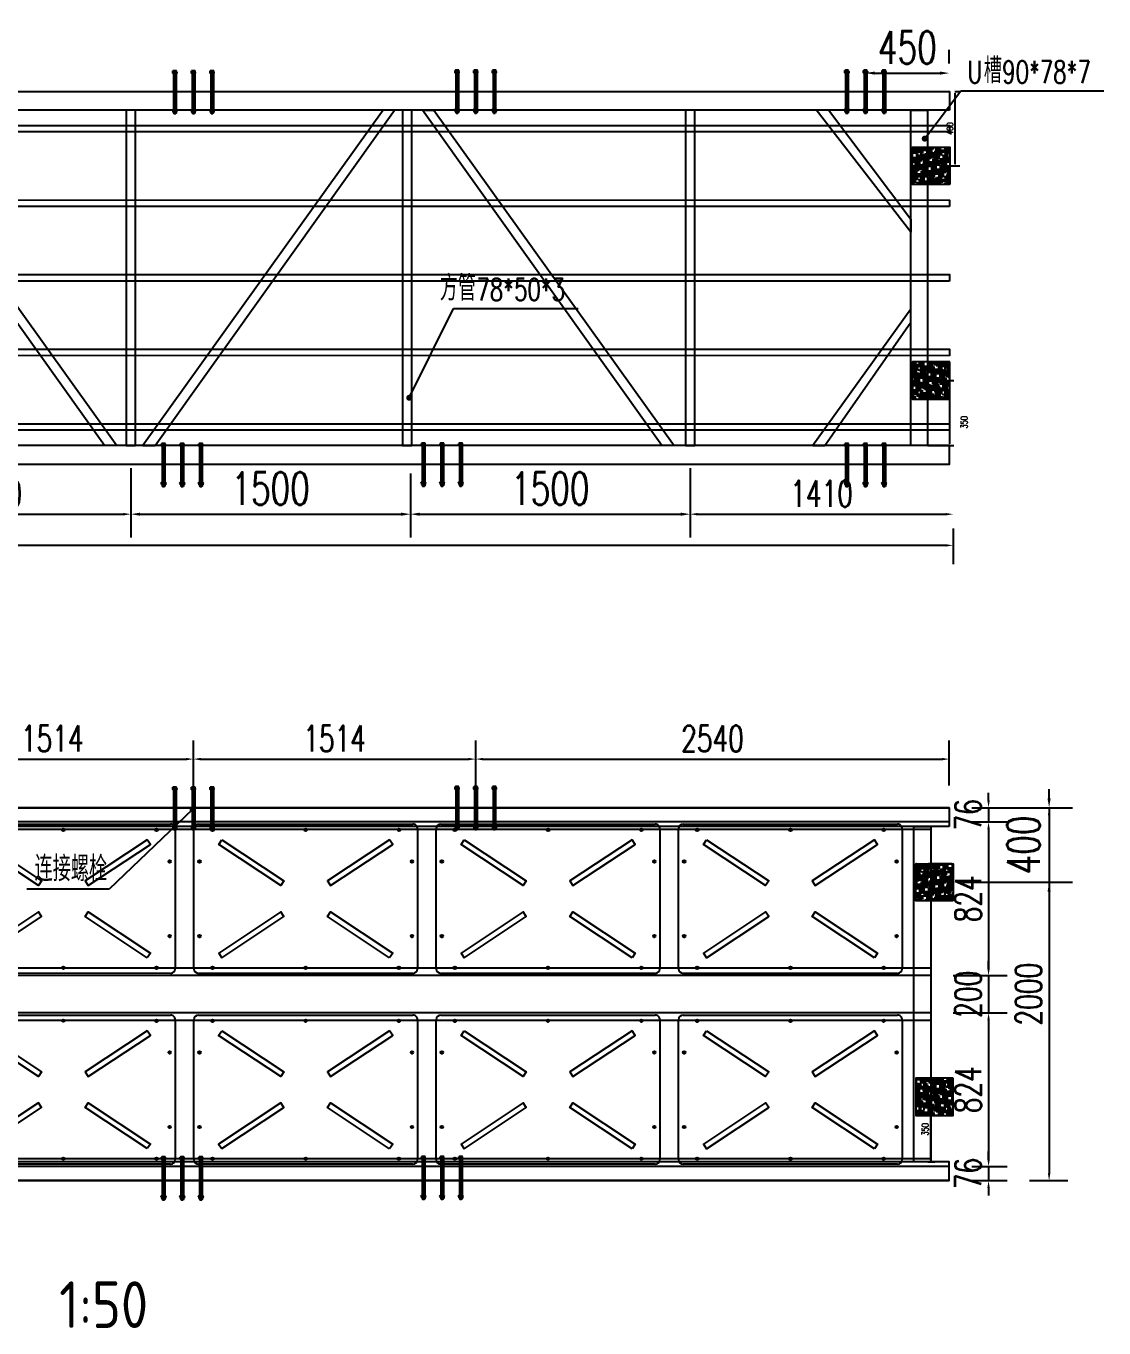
# Model space of a CAD drawing. Extents: x -89702 to 926017, y -610001 to -56924.
# Drawn here: x 42531 to 48313, y -566687 to -559705 of the extents above; entities that cross this region are included whole.
import ezdxf

# ---------------------------------------------------------------- set-up
doc = ezdxf.new("R2010")
doc.units = 0
doc.header["$LTSCALE"] = 10
doc.header["$MEASUREMENT"] = 0
for name, color, linetype in [('BJ02', 2, 'Continuous'), ('DIM_LEAD', 3, 'Continuous'), ('PUB_TEXT', 7, 'Continuous'), ('W-FLOAT_BOWL浮筒', 253, 'Continuous'), ('W-STEEL_FRAME钢架', 3, 'Continuous'), ('W-STEEL_KEEL钢龙骨', 5, 'Continuous'), ('浮箱U槽', 5, 'Continuous'), ('螺栓孔位', 2, 'Continuous')]:
    doc.layers.add(name, color=color, linetype=linetype)
doc.styles.add('_TCH_DIM', font='SIMPLEX', dxfattribs={"bigfont": 'GBCBIG'})
doc.styles.get("Standard").update_dxf_attribs({"font": 'gbenor.shx', "bigfont": 'gbcbig.shx'})
doc.styles.add('STANDARD_T3', font='simplex.shx', dxfattribs={"width": 0.7, "bigfont": 'gbcbig.shx'})
doc.dimstyles.new('W&&10', dxfattribs={"dimtxt": 35, "dimasz": 10, "dimexe": 25, "dimexo": 30, "dimgap": 10, "dimtad": 1, "dimdec": 0, "dimzin": 0, "dimdsep": 46, "dimtxsty": 'STANDARD_T3', "dimcen": 0.09, "dimclrd": 1, "dimclre": 1, "dimclrt": 7, "dimazin": 2, "dimtfac": 1, "dimtdec": 0, "dimtix": 1, "dimtmove": 2, "dimatfit": 3, "dimfxl": 0, "dimtolj": 1, "dimtzin": 0, "dimarcsym": 0})
doc.dimstyles.new('W&&40', dxfattribs={"dimtxt": 140, "dimasz": 40, "dimexe": 100, "dimexo": 120, "dimgap": 40, "dimtad": 1, "dimdec": 0, "dimzin": 0, "dimdsep": 46, "dimtxsty": 'STANDARD_T3', "dimcen": 0.09, "dimclrd": 1, "dimclre": 1, "dimclrt": 7, "dimazin": 2, "dimtfac": 1, "dimtdec": 0, "dimtix": 1, "dimtmove": 2, "dimatfit": 3, "dimfxl": 0, "dimtolj": 1, "dimtzin": 0, "dimarcsym": 0})
doc.dimstyles.new('W&&50', dxfattribs={"dimtxt": 175, "dimasz": 50, "dimexe": 125, "dimexo": 150, "dimgap": 50, "dimtad": 1, "dimdec": 0, "dimzin": 0, "dimdsep": 46, "dimtxsty": 'STANDARD_T3', "dimcen": 0.09, "dimclrd": 1, "dimclre": 1, "dimclrt": 7, "dimazin": 2, "dimtfac": 1, "dimtdec": 0, "dimtix": 1, "dimtmove": 2, "dimatfit": 3, "dimfxl": 0, "dimtolj": 1, "dimtzin": 0, "dimarcsym": 0})

# ---------------------------------------------------------------- blocks, each defined once
blk = doc.blocks.new('*U1952')
at = {"color": 4}
blk.add_lwpolyline([(17.7, 5990), (17.3, -5990), (-17.7, -5990), (-17.3, 5990)], close=True, dxfattribs=at)
blk = doc.blocks.new('*U1953')
at = {"layer": 'W-STEEL_KEEL钢龙骨', "color": 0, "linetype": 'ByBlock', "lineweight": -2, "transparency": 16777216}
for p in [(0, 0), (400, 0), (800, 0), (1200, 0), (1600, 0)]:
    blk.add_blockref('*U1952', p, dxfattribs=at)
blk = doc.blocks.new('01')
h = blk.add_hatch()
h.set_pattern_fill('HOUND', color=77, scale=5)
h.set_pattern_definition([(0, (0, 0), (31.75, 7.9375), [127, -63.5]), (90, (0, 0), (-7.9375, -31.75), [127, -63.5])])
h.paths.add_polyline_path([(50227.1, 12927.9), (50227.1, 12727.9), (50427.1, 12727.9), (50427.1, 12927.9)])
h.paths.add_polyline_path([(50382.1, 12892.9, -1), (50402.1, 12892.9, -1)], flags=16)
h.paths.add_polyline_path([(50252.1, 12892.9, -1), (50272.1, 12892.9, -1)], flags=16)
h.paths.add_polyline_path([(50402.1, 12762.9, -1), (50382.1, 12762.9, -1)], flags=16)
h.paths.add_polyline_path([(50272.1, 12762.9, -1), (50252.1, 12762.9, -1)], flags=16)
at = {"color": 251}
blk.add_lwpolyline([(50227.1, 12927.9), (50427.1, 12927.9), (50427.1, 12727.9), (50227.1, 12727.9)], close=True, dxfattribs=at)
at = {"color": 6}
for centre in [(50262.1, 12892.9), (50392.1, 12892.9), (50262.1, 12762.9), (50392.1, 12762.9)]:
    blk.add_circle(centre, 10, dxfattribs=at)
blk = doc.blocks.new('*D1954')
at = {"color": 1, "lineweight": -2, "transparency": 16777216}
for p, q in [((384745.6, -105126.2), (384771.6, -105126.2)), ((384746.6, -105516.2), (384746.6, -105136.2)), ((384665.6, -105526.2), (384771.6, -105526.2))]:
    blk.add_line(p, q, dxfattribs=at)
at = {"color": 1, "transparency": 16777216}
for points in [[(384744.9, -105136.2), (384748.2, -105136.2), (384746.6, -105126.2)], [(384744.9, -105516.2), (384748.2, -105516.2), (384746.6, -105526.2)]]:
    blk.add_solid(points, dxfattribs=at)
at = {"layer": 'Defpoints', "color": 0, "transparency": 16777216}
for p in [(384715.6, -105126.2), (384746.6, -105126.2), (384635.6, -105526.2)]:
    blk.add_point(p, dxfattribs=at)
at = {"color": 7, "transparency": 16777216, "insert": (384719.1, -105326.2), "char_height": 35, "attachment_point": 5, "rotation": 90, "style": 'STANDARD_T3'}
blk.add_mtext('\\A1;400', dxfattribs=at)
blk = doc.blocks.new('*D1955')
at = {"color": 1, "lineweight": -2, "transparency": 16777216}
for p, q in [((384665.6, -106676.2), (384740.6, -106676.2)), ((384715.6, -106686.2), (384715.6, -107016.2)), ((384600.6, -107026.2), (384740.6, -107026.2))]:
    blk.add_line(p, q, dxfattribs=at)
at = {"color": 1, "transparency": 16777216}
for points in [[(384713.9, -106686.2), (384717.2, -106686.2), (384715.6, -106676.2)], [(384713.9, -107016.2), (384717.2, -107016.2), (384715.6, -107026.2)]]:
    blk.add_solid(points, dxfattribs=at)
at = {"layer": 'Defpoints', "color": 0, "transparency": 16777216}
for p in [(384635.6, -106676.2), (384570.6, -107026.2), (384715.6, -107026.2)]:
    blk.add_point(p, dxfattribs=at)
at = {"color": 7, "transparency": 16777216, "insert": (384794.9, -106901.2), "char_height": 35, "attachment_point": 5, "rotation": 90, "style": 'STANDARD_T3'}
blk.add_mtext('\\A1;350', dxfattribs=at)
blk = doc.blocks.new('1')
at = {"lineweight": -3}
for p, q in [((-1521938.3, 1214338.4), (-1521935.3, 1214338.4)), ((-1521938.3, 1214336.4), (-1521931.3, 1214336.4)), ((-1521938.3, 1214336.4), (-1521914.3, 1214336.4)), ((-1521936.3, 1214341.4), (-1521936.3, 1214346.4)), ((-1521936.3, 1214346.4), (-1521916.3, 1214346.4)), ((-1521935.3, 1214341.4), (-1521936.3, 1214341.4)), ((-1521933.9, 1214347.4), (-1521931.6, 1214347.4)), ((-1521933.3, 1214351.8), (-1521931.3, 1214354.8)), ((-1521933.3, 1214136.4), (-1521933.3, 1214351.8)), ((-1521919.3, 1214351.8), (-1521933.3, 1214351.8)), ((-1521931.6, 1214347.4), (-1521918.6, 1214347.4)), ((-1521931.6, 1214346.4), (-1521931.6, 1214341.4)), ((-1521921.3, 1214354.8), (-1521931.3, 1214354.8)), ((-1521919.3, 1214351.8), (-1521921.3, 1214354.8)), ((-1521918.6, 1214347.4), (-1521920.9, 1214347.4)), ((-1521920.9, 1214346.4), (-1521920.9, 1214341.4)), ((-1521919.3, 1214136.4), (-1521919.3, 1214351.8)), ((-1521917.3, 1214341.4), (-1521916.3, 1214341.4)), ((-1521914.3, 1214338.4), (-1521917.3, 1214338.4)), ((-1521916.3, 1214341.4), (-1521916.3, 1214346.4)), ((-1521938.3, 1214136.4), (-1521931.3, 1214136.4)), ((-1521938.3, 1214136.4), (-1521914.3, 1214136.4)), ((-1521938.3, 1214134.4), (-1521935.3, 1214134.4)), ((-1521935.3, 1214131.4), (-1521936.3, 1214131.4)), ((-1521936.3, 1214131.4), (-1521936.3, 1214126.4)), ((-1521936.3, 1214126.4), (-1521916.3, 1214126.4)), ((-1521933.9, 1214125.4), (-1521931.6, 1214125.4)), ((-1521931.6, 1214126.4), (-1521931.6, 1214131.4)), ((-1521931.6, 1214125.4), (-1521918.6, 1214125.4)), ((-1521920.9, 1214126.4), (-1521920.9, 1214131.4)), ((-1521918.6, 1214125.4), (-1521920.9, 1214125.4)), ((-1521914.3, 1214134.4), (-1521917.3, 1214134.4)), ((-1521917.3, 1214131.4), (-1521916.3, 1214131.4)), ((-1521916.3, 1214131.4), (-1521916.3, 1214126.4))]:
    blk.add_line(p, q, dxfattribs=at)
at = {"color": 1}
for p, q in [((-1521936.3, 1214346.4), (-1521933.9, 1214347.4)), ((-1521918.6, 1214347.4), (-1521916.3, 1214346.4))]:
    blk.add_line(p, q, dxfattribs=at)
at = {"color": 6, "lineweight": -3}
for p, q in [((-1521931.3, 1214136.4), (-1521931.3, 1214354.8)), ((-1521921.3, 1214136.4), (-1521921.3, 1214354.8))]:
    blk.add_line(p, q, dxfattribs=at)
at = {"lineweight": -3}
for points in [[(-1521933.3, 1214336.4), (-1521938.3, 1214336.4), (-1521938.3, 1214338.4), (-1521914.3, 1214338.4), (-1521914.3, 1214336.4), (-1521919.3, 1214336.4)], [(-1521935.3, 1214338.4), (-1521935.3, 1214341.4), (-1521917.3, 1214341.4), (-1521917.3, 1214338.4)], [(-1521933.3, 1214136.4), (-1521938.3, 1214136.4), (-1521938.3, 1214134.4), (-1521914.3, 1214134.4), (-1521914.3, 1214136.4), (-1521919.3, 1214136.4)], [(-1521935.3, 1214134.4), (-1521935.3, 1214131.4), (-1521917.3, 1214131.4), (-1521917.3, 1214134.4)]]:
    blk.add_lwpolyline(points, dxfattribs=at)
for centre, radius, start, end in [((-1521933.9, 1214128.6), 3.22, 223.60282, 316.39718), ((-1521926.3, 1214140.1), 14.7, 248.76069, 291.23931), ((-1521918.6, 1214128.6), 3.22, 223.60282, 316.39718)]:
    blk.add_arc(centre, radius, start, end, dxfattribs=at)
blk = doc.blocks.new('螺栓孔位')
at = {"layer": '螺栓孔位', "color": 1, "rotation": 270}
for p in [(-1214244.1, -1521833.3), (-1214244.1, -1521933.3), (-1214244.1, -1522033.3)]:
    blk.add_blockref('1', p, dxfattribs=at)
blk = doc.blocks.new('$matou$00000145')
at = {"layer": 'W-FLOAT_BOWL浮筒'}
for p, q in [((-600, -375), (-600, 375)), ((-575, 400), (575, 400)), ((600, 375), (600, -375)), ((575, -400), (-575, -400))]:
    blk.add_line(p, q, dxfattribs=at)
at = {"layer": 'W-FLOAT_BOWL浮筒', "color": 3}
for p, q in [((-507, 370), (-493, 370)), ((-500, 377), (-500, 363)), ((-7, 370), (7, 370)), ((0, 377), (0, 363)), ((493, 370), (507, 370)), ((500, 377), (500, 363)), ((-577, 200), (-563, 200)), ((-570, 207), (-570, 193)), ((563, 200), (577, 200)), ((570, 207), (570, 193)), ((-577, -200), (-563, -200)), ((-570, -193), (-570, -207)), ((563, -200), (577, -200)), ((570, -193), (570, -207)), ((-507, -370), (-493, -370)), ((-500, -377), (-500, -363)), ((-7, -370), (7, -370)), ((0, -377), (0, -363)), ((493, -370), (507, -370)), ((500, -377), (500, -363))]:
    blk.add_line(p, q, dxfattribs=at)
at = {"layer": 'W-FLOAT_BOWL浮筒', "ltscale": 100}
for points in [[(-450.2, 316.3), (-116.8, 95.4), (-133.3, 70.3), (-466.8, 291.3)], [(450.2, 316.3), (116.8, 95.4), (133.3, 70.3), (466.8, 291.3)], [(-450.2, -316.3), (-116.8, -95.4), (-133.3, -70.3), (-466.8, -291.3)], [(450.2, -316.3), (116.8, -95.4), (133.3, -70.3), (466.8, -291.3)]]:
    blk.add_lwpolyline(points, close=True, dxfattribs=at)
at = {"layer": 'W-FLOAT_BOWL浮筒'}
for centre in [(-500, 370), (0, 370), (500, 370), (-570, 200), (570, 200), (-570, -200), (570, -200), (-500, -370), (0, -370), (500, -370)]:
    blk.add_circle(centre, 7, dxfattribs=at)
for centre, start, end in [((-575, 375), 90, 180), ((575, 375), 0, 90), ((-575, -375), 180, 270), ((575, -375), 270, 0)]:
    blk.add_arc(centre, 25, start, end, dxfattribs=at)
blk = doc.blocks.new('*U123')
at = {"layer": 'W-FLOAT_BOWL浮筒', "rotation": 270}
blk.add_blockref('$matou$00000145', (0, 0), dxfattribs=at)
blk = doc.blocks.new('*U124')
at = {"layer": 'W-FLOAT_BOWL浮筒', "color": 0, "linetype": 'ByBlock', "lineweight": -2, "transparency": 16777216}
for p in [(0, 10400), (1024, 10400), (0, 9100), (1024, 9100), (0, 7800), (1024, 7800), (0, 6500), (1024, 6500), (0, 5200), (1024, 5200), (0, 3900), (1024, 3900), (0, 2600), (1024, 2600), (0, 1300), (1024, 1300), (0, 0), (1024, 0)]:
    blk.add_blockref('*U123', p, dxfattribs=at)
blk = doc.blocks.new('*D427')
at = {"color": 1, "lineweight": -2, "transparency": 16777216}
for p, q in [((47373.2, -565447.1), (47356.4, -565447.1)), ((47381.4, -565457.1), (47381.4, -565787.1)), ((47368.2, -565797.1), (47406.4, -565797.1))]:
    blk.add_line(p, q, dxfattribs=at)
at = {"color": 1, "transparency": 16777216}
for points in [[(47379.7, -565457.1), (47383.1, -565457.1), (47381.4, -565447.1)], [(47379.7, -565787.1), (47383.1, -565787.1), (47381.4, -565797.1)]]:
    blk.add_solid(points, dxfattribs=at)
at = {"layer": 'Defpoints', "color": 0, "transparency": 16777216}
for p in [(47403.2, -565447.1), (47338.2, -565797.1), (47381.4, -565797.1)]:
    blk.add_point(p, dxfattribs=at)
at = {"color": 7, "transparency": 16777216, "insert": (47353.9, -565622.1), "char_height": 35, "attachment_point": 5, "rotation": 90, "style": 'STANDARD_T3'}
blk.add_mtext('\\A1;350', dxfattribs=at)
blk = doc.blocks.new('*D439')
at = {"layer": 'Defpoints', "color": 0, "transparency": 16777216}
for p in [(41593.1, -561955.3), (43093.1, -561955.3), (43093.1, -562322.9)]:
    blk.add_point(p, dxfattribs=at)
at = {"layer": '浮箱U槽', "color": 1, "lineweight": -2, "transparency": 16777216}
for p, q in [((41593.1, -562075.3), (41593.1, -562422.9)), ((43093.1, -562075.3), (43093.1, -562422.9)), ((41633.1, -562322.9), (43053.1, -562322.9))]:
    blk.add_line(p, q, dxfattribs=at)
at = {"layer": '浮箱U槽', "color": 1, "transparency": 16777216}
for points in [[(41633.1, -562316.3), (41633.1, -562329.6), (41593.1, -562322.9)], [(43053.1, -562316.3), (43053.1, -562329.6), (43093.1, -562322.9)]]:
    blk.add_solid(points, dxfattribs=at)
at = {"layer": '浮箱U槽', "color": 7, "transparency": 16777216, "insert": (42343.1, -562212.9), "char_height": 140, "attachment_point": 5, "style": 'STANDARD_T3'}
blk.add_mtext('\\A1;1500', dxfattribs=at)
blk = doc.blocks.new('*D440')
at = {"layer": 'Defpoints', "color": 0, "transparency": 16777216}
for p in [(43093.1, -561955.3), (44593.1, -561955.3), (44593.1, -562322.9)]:
    blk.add_point(p, dxfattribs=at)
at = {"layer": '浮箱U槽', "color": 1, "lineweight": -2, "transparency": 16777216}
for p, q in [((43093.1, -562105.3), (43093.1, -562447.9)), ((44593.1, -562105.3), (44593.1, -562447.9)), ((43143.1, -562322.9), (44543.1, -562322.9))]:
    blk.add_line(p, q, dxfattribs=at)
at = {"layer": '浮箱U槽', "color": 1, "transparency": 16777216}
for points in [[(43143.1, -562314.6), (43143.1, -562331.3), (43093.1, -562322.9)], [(44543.1, -562314.6), (44543.1, -562331.3), (44593.1, -562322.9)]]:
    blk.add_solid(points, dxfattribs=at)
at = {"layer": '浮箱U槽', "color": 7, "transparency": 16777216, "insert": (43843.1, -562185.4), "char_height": 175, "attachment_point": 5, "style": 'STANDARD_T3'}
blk.add_mtext('\\A1;1500', dxfattribs=at)
blk = doc.blocks.new('*D441')
at = {"layer": 'Defpoints', "color": 0, "transparency": 16777216}
for p in [(44593.1, -561955.3), (46093.1, -561955.3), (46093.1, -562322.9)]:
    blk.add_point(p, dxfattribs=at)
at = {"layer": '浮箱U槽', "color": 1, "lineweight": -2, "transparency": 16777216}
for p, q in [((44593.1, -562105.3), (44593.1, -562447.9)), ((46093.1, -562105.3), (46093.1, -562447.9)), ((44643.1, -562322.9), (46043.1, -562322.9))]:
    blk.add_line(p, q, dxfattribs=at)
at = {"layer": '浮箱U槽', "color": 1, "transparency": 16777216}
for points in [[(44643.1, -562314.6), (44643.1, -562331.3), (44593.1, -562322.9)], [(46043.1, -562314.6), (46043.1, -562331.3), (46093.1, -562322.9)]]:
    blk.add_solid(points, dxfattribs=at)
at = {"layer": '浮箱U槽', "color": 7, "transparency": 16777216, "insert": (45343.1, -562185.4), "char_height": 175, "attachment_point": 5, "style": 'STANDARD_T3'}
blk.add_mtext('\\A1;1500', dxfattribs=at)
blk = doc.blocks.new('*D442')
at = {"layer": 'Defpoints', "color": 0, "transparency": 16777216}
for p in [(46093.1, -561955.3), (47503.2, -562278.9), (47503.2, -562322.9)]:
    blk.add_point(p, dxfattribs=at)
at = {"layer": '浮箱U槽', "color": 1, "lineweight": -2, "transparency": 16777216}
for p, q in [((46093.1, -562075.3), (46093.1, -562422.9)), ((46133.1, -562322.9), (47463.2, -562322.9)), ((47503.2, -562398.9), (47503.2, -562422.9))]:
    blk.add_line(p, q, dxfattribs=at)
at = {"layer": '浮箱U槽', "color": 1, "transparency": 16777216}
for points in [[(46133.1, -562316.3), (46133.1, -562329.6), (46093.1, -562322.9)], [(47463.2, -562316.3), (47463.2, -562329.6), (47503.2, -562322.9)]]:
    blk.add_solid(points, dxfattribs=at)
at = {"layer": '浮箱U槽', "color": 7, "transparency": 16777216, "insert": (46798.2, -562212.9), "char_height": 140, "attachment_point": 5, "style": 'STANDARD_T3'}
blk.add_mtext('\\A1;1410', dxfattribs=at)
blk = doc.blocks.new('*D443')
at = {"layer": 'Defpoints', "color": 0, "transparency": 16777216}
for p in [(35503.2, -562278.9), (47503.2, -562278.9), (47503.2, -562490.1)]:
    blk.add_point(p, dxfattribs=at)
at = {"layer": '浮箱U槽', "color": 1, "lineweight": -2, "transparency": 16777216}
for p, q in [((35503.2, -562398.9), (35503.2, -562590.1)), ((47503.2, -562398.9), (47503.2, -562590.1)), ((35543.2, -562490.1), (41253.2, -562490.1)), ((47463.2, -562490.1), (41753.2, -562490.1))]:
    blk.add_line(p, q, dxfattribs=at)
at = {"layer": '浮箱U槽', "color": 1, "transparency": 16777216}
for points in [[(35543.2, -562483.5), (35543.2, -562496.8), (35503.2, -562490.1)], [(47463.2, -562483.5), (47463.2, -562496.8), (47503.2, -562490.1)]]:
    blk.add_solid(points, dxfattribs=at)
at = {"layer": '浮箱U槽', "color": 7, "transparency": 16777216, "insert": (41503.2, -562546.7), "char_height": 140, "attachment_point": 5, "style": 'STANDARD_T3'}
blk.add_mtext('\\A1;12000', dxfattribs=at)
blk = doc.blocks.new('*D447')
at = {"layer": 'Defpoints', "color": 0, "transparency": 16777216}
for p in [(47483.2, -563897.1), (47483.2, -563973.4), (47693.7, -563973.4)]:
    blk.add_point(p, dxfattribs=at)
at = {"layer": '浮箱U槽', "color": 1, "lineweight": -2, "transparency": 16777216}
for p, q in [((47693.7, -563857.1), (47693.7, -563817.1)), ((47603.2, -563897.1), (47793.7, -563897.1)), ((47693.7, -563897.1), (47693.7, -563973.4)), ((47603.2, -563973.4), (47793.7, -563973.4)), ((47693.7, -564013.4), (47693.7, -564053.4))]:
    blk.add_line(p, q, dxfattribs=at)
at = {"layer": '浮箱U槽', "color": 1, "transparency": 16777216}
for points in [[(47687, -563857.1), (47700.4, -563857.1), (47693.7, -563897.1)], [(47687, -564013.4), (47700.4, -564013.4), (47693.7, -563973.4)]]:
    blk.add_solid(points, dxfattribs=at)
at = {"layer": '浮箱U槽', "color": 7, "transparency": 16777216, "insert": (47583.7, -563935.3), "char_height": 140, "attachment_point": 5, "rotation": 90, "style": 'STANDARD_T3'}
blk.add_mtext('\\A1;76', dxfattribs=at)
blk = doc.blocks.new('*D448')
at = {"layer": 'Defpoints', "color": 0, "transparency": 16777216}
for p in [(47483.2, -563973.4), (47383.2, -564797.5), (47693.7, -564797.5)]:
    blk.add_point(p, dxfattribs=at)
at = {"layer": '浮箱U槽', "color": 1, "lineweight": -2, "transparency": 16777216}
for p, q in [((47603.2, -563973.4), (47793.7, -563973.4)), ((47693.7, -564013.4), (47693.7, -564757.5)), ((47503.2, -564797.5), (47793.7, -564797.5))]:
    blk.add_line(p, q, dxfattribs=at)
at = {"layer": '浮箱U槽', "color": 1, "transparency": 16777216}
for points in [[(47687, -564013.4), (47700.4, -564013.4), (47693.7, -563973.4)], [(47687, -564757.5), (47700.4, -564757.5), (47693.7, -564797.5)]]:
    blk.add_solid(points, dxfattribs=at)
at = {"layer": '浮箱U槽', "color": 7, "transparency": 16777216, "insert": (47583.7, -564385.5), "char_height": 140, "attachment_point": 5, "rotation": 90, "style": 'STANDARD_T3'}
blk.add_mtext('\\A1;824', dxfattribs=at)
blk = doc.blocks.new('*D449')
at = {"layer": 'Defpoints', "color": 0, "transparency": 16777216}
for p in [(47383.2, -564797.5), (47383.2, -564997.4), (47693.7, -564997.4)]:
    blk.add_point(p, dxfattribs=at)
at = {"layer": '浮箱U槽', "color": 1, "lineweight": -2, "transparency": 16777216}
for p, q in [((47693.7, -564757.5), (47693.7, -564717.5)), ((47503.2, -564797.5), (47793.7, -564797.5)), ((47693.7, -564797.5), (47693.7, -564997.4)), ((47503.2, -564997.4), (47793.7, -564997.4)), ((47693.7, -565037.4), (47693.7, -565077.4))]:
    blk.add_line(p, q, dxfattribs=at)
at = {"layer": '浮箱U槽', "color": 1, "transparency": 16777216}
for points in [[(47687, -564757.5), (47700.4, -564757.5), (47693.7, -564797.5)], [(47687, -565037.4), (47700.4, -565037.4), (47693.7, -564997.4)]]:
    blk.add_solid(points, dxfattribs=at)
at = {"layer": '浮箱U槽', "color": 7, "transparency": 16777216, "insert": (47583.7, -564897.4), "char_height": 140, "attachment_point": 5, "rotation": 90, "style": 'STANDARD_T3'}
blk.add_mtext('\\A1;200', dxfattribs=at)
blk = doc.blocks.new('*D450')
at = {"layer": 'Defpoints', "color": 0, "transparency": 16777216}
for p in [(47383.2, -564997.4), (47483.2, -565821), (47693.7, -565821)]:
    blk.add_point(p, dxfattribs=at)
at = {"layer": '浮箱U槽', "color": 1, "lineweight": -2, "transparency": 16777216}
for p, q in [((47503.2, -564997.4), (47793.7, -564997.4)), ((47693.7, -565037.4), (47693.7, -565781)), ((47603.2, -565821), (47793.7, -565821))]:
    blk.add_line(p, q, dxfattribs=at)
at = {"layer": '浮箱U槽', "color": 1, "transparency": 16777216}
for points in [[(47687, -565037.4), (47700.4, -565037.4), (47693.7, -564997.4)], [(47687, -565781), (47700.4, -565781), (47693.7, -565821)]]:
    blk.add_solid(points, dxfattribs=at)
at = {"layer": '浮箱U槽', "color": 7, "transparency": 16777216, "insert": (47583.7, -565409.2), "char_height": 140, "attachment_point": 5, "rotation": 90, "style": 'STANDARD_T3'}
blk.add_mtext('\\A1;824', dxfattribs=at)
blk = doc.blocks.new('*D451')
at = {"layer": 'Defpoints', "color": 0, "transparency": 16777216}
for p in [(47483.2, -565821), (47483.2, -565897.1), (47693.7, -565897.1)]:
    blk.add_point(p, dxfattribs=at)
at = {"layer": '浮箱U槽', "color": 1, "lineweight": -2, "transparency": 16777216}
for p, q in [((47693.7, -565781), (47693.7, -565741)), ((47603.2, -565821), (47793.7, -565821)), ((47693.7, -565821), (47693.7, -565897.1)), ((47603.2, -565897.1), (47793.7, -565897.1)), ((47693.7, -565937.1), (47693.7, -565977.1))]:
    blk.add_line(p, q, dxfattribs=at)
at = {"layer": '浮箱U槽', "color": 1, "transparency": 16777216}
for points in [[(47687, -565781), (47700.4, -565781), (47693.7, -565821)], [(47687, -565937.1), (47700.4, -565937.1), (47693.7, -565897.1)]]:
    blk.add_solid(points, dxfattribs=at)
at = {"layer": '浮箱U槽', "color": 7, "transparency": 16777216, "insert": (47583.7, -565859), "char_height": 140, "attachment_point": 5, "rotation": 90, "style": 'STANDARD_T3'}
blk.add_mtext('\\A1;76', dxfattribs=at)
blk = doc.blocks.new('*D452')
at = {"layer": 'Defpoints', "color": 0, "transparency": 16777216}
for p in [(47793.7, -563897.1), (47793.7, -565897.1), (48018.4, -565897.1)]:
    blk.add_point(p, dxfattribs=at)
at = {"layer": '浮箱U槽', "color": 1, "lineweight": -2, "transparency": 16777216}
for p, q in [((47913.7, -563897.1), (48118.4, -563897.1)), ((48018.4, -563937.1), (48018.4, -565857.1)), ((47913.7, -565897.1), (48118.4, -565897.1))]:
    blk.add_line(p, q, dxfattribs=at)
at = {"layer": '浮箱U槽', "color": 1, "transparency": 16777216}
for points in [[(48011.7, -563937.1), (48025, -563937.1), (48018.4, -563897.1)], [(48011.7, -565857.1), (48025, -565857.1), (48018.4, -565897.1)]]:
    blk.add_solid(points, dxfattribs=at)
at = {"layer": '浮箱U槽', "color": 7, "transparency": 16777216, "insert": (47908.4, -564897.1), "char_height": 140, "attachment_point": 5, "rotation": 90, "style": 'STANDARD_T3'}
blk.add_mtext('\\A1;2000', dxfattribs=at)
blk = doc.blocks.new('*D1553')
at = {"color": 1, "lineweight": -2, "transparency": 16777216}
for p, q in [((47483.2, -559905.3), (47483.2, -559832.2)), ((47083.2, -559957.2), (47433.2, -559957.2)), ((47033.2, -560092.2), (47033.2, -560082.2))]:
    blk.add_line(p, q, dxfattribs=at)
at = {"color": 1, "transparency": 16777216}
for points in [[(47083.2, -559948.9), (47083.2, -559965.6), (47033.2, -559957.2)], [(47433.2, -559948.9), (47433.2, -559965.6), (47483.2, -559957.2)]]:
    blk.add_solid(points, dxfattribs=at)
at = {"layer": 'Defpoints', "color": 0, "transparency": 16777216}
for p in [(47033.2, -559942.2), (47483.2, -559957.2), (47483.2, -560055.3)]:
    blk.add_point(p, dxfattribs=at)
at = {"color": 7, "transparency": 16777216, "insert": (47258.2, -559819.7), "char_height": 175, "attachment_point": 5, "style": 'STANDARD_T3'}
blk.add_mtext('\\A1;450', dxfattribs=at)
blk = doc.blocks.new('*D1610')
at = {"color": 1, "lineweight": -2, "transparency": 16777216}
for p, q in [((48018.4, -563847.1), (48018.4, -563797.1)), ((47633.2, -563897.1), (48143.4, -563897.1)), ((48018.4, -563897.1), (48018.4, -564297.1)), ((47553.2, -564297.1), (48143.4, -564297.1)), ((48018.4, -564347.1), (48018.4, -564397.1))]:
    blk.add_line(p, q, dxfattribs=at)
at = {"color": 1, "transparency": 16777216}
for points in [[(48010, -563847.1), (48026.7, -563847.1), (48018.4, -563897.1)], [(48010, -564347.1), (48026.7, -564347.1), (48018.4, -564297.1)]]:
    blk.add_solid(points, dxfattribs=at)
at = {"layer": 'Defpoints', "color": 0, "transparency": 16777216}
for p in [(47483.2, -563897.1), (47403.2, -564297.1), (48018.4, -564297.1)]:
    blk.add_point(p, dxfattribs=at)
at = {"color": 7, "transparency": 16777216, "insert": (47880.9, -564097.1), "char_height": 175, "attachment_point": 5, "rotation": 90, "style": 'STANDARD_T3'}
blk.add_mtext('\\A1;400', dxfattribs=at)
blk = doc.blocks.new('*D2413')
at = {"layer": 'Defpoints', "color": 0, "transparency": 16777216}
for p in [(43428.9, -563636.4), (41914.9, -564003.8), (43428.9, -563997.2)]:
    blk.add_point(p, dxfattribs=at)
at = {"layer": '浮箱U槽', "color": 1, "lineweight": -2, "transparency": 16777216}
for p, q in [((41914.9, -563883.8), (41914.9, -563536.4)), ((43428.9, -563877.2), (43428.9, -563536.4)), ((41954.9, -563636.4), (43388.9, -563636.4))]:
    blk.add_line(p, q, dxfattribs=at)
at = {"layer": '浮箱U槽', "color": 1, "transparency": 16777216}
for points in [[(41954.9, -563629.8), (41954.9, -563643.1), (41914.9, -563636.4)], [(43388.9, -563629.8), (43388.9, -563643.1), (43428.9, -563636.4)]]:
    blk.add_solid(points, dxfattribs=at)
at = {"layer": '浮箱U槽', "color": 7, "transparency": 16777216, "insert": (42671.9, -563526.4), "char_height": 140, "attachment_point": 5, "style": 'STANDARD_T3'}
blk.add_mtext('\\A1;1514', dxfattribs=at)
blk = doc.blocks.new('*D2414')
at = {"layer": 'Defpoints', "color": 0, "transparency": 16777216}
for p in [(44942.9, -563636.4), (43428.9, -563997.2), (44942.9, -563995.1)]:
    blk.add_point(p, dxfattribs=at)
at = {"layer": '浮箱U槽', "color": 1, "lineweight": -2, "transparency": 16777216}
for p, q in [((43428.9, -563877.2), (43428.9, -563536.4)), ((44942.9, -563875.1), (44942.9, -563536.4)), ((43468.9, -563636.4), (44902.9, -563636.4))]:
    blk.add_line(p, q, dxfattribs=at)
at = {"layer": '浮箱U槽', "color": 1, "transparency": 16777216}
for points in [[(43468.9, -563629.8), (43468.9, -563643.1), (43428.9, -563636.4)], [(44902.9, -563629.8), (44902.9, -563643.1), (44942.9, -563636.4)]]:
    blk.add_solid(points, dxfattribs=at)
at = {"layer": '浮箱U槽', "color": 7, "transparency": 16777216, "insert": (44185.9, -563526.4), "char_height": 140, "attachment_point": 5, "style": 'STANDARD_T3'}
blk.add_mtext('\\A1;1514', dxfattribs=at)
blk = doc.blocks.new('*D2415')
at = {"layer": 'Defpoints', "color": 0, "transparency": 16777216}
for p in [(47483.2, -563636.4), (47483.2, -563897.5), (44942.9, -563995.1)]:
    blk.add_point(p, dxfattribs=at)
at = {"layer": '浮箱U槽', "color": 1, "lineweight": -2, "transparency": 16777216}
for p, q in [((44942.9, -563875.1), (44942.9, -563536.4)), ((47483.2, -563777.5), (47483.2, -563536.4)), ((44982.9, -563636.4), (47443.2, -563636.4))]:
    blk.add_line(p, q, dxfattribs=at)
at = {"layer": '浮箱U槽', "color": 1, "transparency": 16777216}
for points in [[(44982.9, -563629.8), (44982.9, -563643.1), (44942.9, -563636.4)], [(47443.2, -563629.8), (47443.2, -563643.1), (47483.2, -563636.4)]]:
    blk.add_solid(points, dxfattribs=at)
at = {"layer": '浮箱U槽', "color": 7, "transparency": 16777216, "insert": (46213.1, -563526.4), "char_height": 140, "attachment_point": 5, "style": 'STANDARD_T3'}
blk.add_mtext('\\A1;2540', dxfattribs=at)
blk = doc.blocks.new('C-10')
at = {"color": 2}
for points in [[(384715.6, -105226.2), (372735.6, -105226.2), (372735.6, -105126.2), (384715.6, -105126.2)], [(372735.6, -107026.2), (372825.6, -107026.2), (372825.6, -105226.2), (372735.6, -105226.2)]]:
    blk.add_lwpolyline(points, close=True, dxfattribs=at)
at = {"color": 6}
blk.add_lwpolyline([(384598.6, -107026.2), (384508.6, -107026.2), (384508.6, -105226.2), (384598.6, -105226.2)], close=True, dxfattribs=at)
at = {"color": 2}
blk.add_lwpolyline([(372735.6, -107026.2), (372735.6, -107126.2), (384715.6, -107126.2), (384715.6, -107026.2), (372759.6, -107026.2)], dxfattribs=at)
at = {"layer": 'W-STEEL_FRAME钢架', "color": 1}
for points in [[(374250.7, -107026.2), (374185.1, -107026.2), (373278.7, -105226.2), (373340.1, -105226.2), (374250.7, -107026.2)], [(374344.1, -107026.2), (374409.7, -107026.2), (375694.1, -105226.2), (375632.6, -105226.2), (374344.1, -107026.2)], [(377180.7, -107026.2), (377115.1, -107026.2), (375830.7, -105226.2), (375892.1, -105226.2), (377180.7, -107026.2)], [(377400.7, -107026.2), (377466.3, -107026.2), (378750.7, -105226.2), (378689.3, -105226.2), (377400.7, -107026.2)], [(380250.7, -107026.2), (380185.1, -107026.2), (378900.7, -105226.2), (378962.1, -105226.2), (380250.7, -107026.2)], [(380389.7, -107026.2), (380455.3, -107026.2), (381739.7, -105226.2), (381678.3, -105226.2), (380389.7, -107026.2)], [(383239.7, -107026.2), (383174.1, -107026.2), (381889.7, -105226.2), (381951.1, -105226.2), (383239.7, -107026.2)], [(384001.5, -105224.4), (384067.1, -105225.8), (384508.9, -105811), (384508.2, -105881.1), (384001.5, -105224.4)], [(383982.6, -107026.2), (384048.2, -107026.2), (384508.6, -106363.9), (384508.6, -106293.7), (383982.6, -107026.2)]]:
    blk.add_lwpolyline(points, dxfattribs=at)
for points in [[(374270.4, -107026.2), (374320.4, -107026.2), (374320.4, -105226.2), (374270.4, -105226.2)], [(375740.8, -107026.2), (375790.8, -107026.2), (375790.8, -105226.2), (375740.8, -105226.2)], [(377270.4, -107026.2), (377320.4, -107026.2), (377320.4, -105226.2), (377270.4, -105226.2)], [(378801.1, -107026.2), (378851.1, -107026.2), (378851.1, -105226.2), (378801.1, -105226.2)], [(380300.4, -107026.2), (380350.4, -107026.2), (380350.4, -105226.2), (380300.4, -105226.2)], [(381782.5, -107026.2), (381832.5, -107026.2), (381832.5, -105226.2), (381782.5, -105226.2)], [(383300.4, -107026.2), (383350.4, -107026.2), (383350.4, -105226.2), (383300.4, -105226.2)]]:
    blk.add_lwpolyline(points, close=True, dxfattribs=at)
at = {"color": 4, "rotation": 180}
blk.add_blockref('01', (434945.7, -92698.3), dxfattribs=at)
at = {"color": 4, "xscale": -1}
blk.add_blockref('01', (434945.7, -119504.1), dxfattribs=at)
at = {"layer": 'W-STEEL_KEEL钢龙骨', "rotation": 270}
blk.add_blockref('*U1953', (378725.6, -105326.2), dxfattribs=at)
at = {"layer": '螺栓孔位', "rotation": 270}
for p in [(384272.6, -105131.9), (373142.6, -105133.9), (373142.6, -107133.9), (384272.6, -107133.9)]:
    blk.add_blockref('螺栓孔位', p, dxfattribs=at)
at = {"color": 2}
dim = blk.add_linear_dim(base=(384746.6, -105126.2), p1=(384635.6, -105526.2), p2=(384715.6, -105126.2), angle=90, dimstyle='W&&10', dxfattribs=at)
dim.commit()
dim.dimension.update_dxf_attribs({"geometry": '*D1954', "text_midpoint": (384719.1, -105326.2)})
dim = blk.add_linear_dim(base=(384715.6, -107026.2), p1=(384635.6, -106676.2), p2=(384570.6, -107026.2), angle=90, dimstyle='W&&10', dxfattribs=at)
dim.commit()
dim.dimension.update_dxf_attribs({"geometry": '*D1955', "text_midpoint": (384794.9, -106901.2), "dimtype": 128})

msp = doc.modelspace()

# ---------------------------------------------------------------- linework, layer by layer
at = {"color": 2}
msp.add_lwpolyline([(47483.2, -563997.1), (35503.2, -563997.1), (35503.2, -563897.1), (47483.2, -563897.1)], close=True, dxfattribs=at)
at = {"color": 6}
msp.add_lwpolyline([(47383.2, -565797.1), (47293.2, -565797.1), (47293.2, -563997.1), (47383.2, -563997.1)], close=True, dxfattribs=at)
at = {"color": 2}
msp.add_lwpolyline([(35503.2, -565797.1), (35503.2, -565897.1), (47483.2, -565897.1), (47483.2, -565797.1), (35527.2, -565797.1)], dxfattribs=at)
at = {"layer": 'DIM_LEAD'}
for p, q in [((47351.2, -560308.9), (47544.9, -560052.8)), ((47544.9, -560052.8), (48312.7, -560052.8)), ((44586.2, -561698.6), (44824.1, -561219.6)), ((44824.1, -561219.6), (45492.8, -561219.6)), ((43423.9, -563906.4), (42976.5, -564333.5)), ((42976.5, -564333.5), (42535, -564333.5))]:
    msp.add_line(p, q, dxfattribs=at)
at = {"layer": 'DIM_LEAD', "const_width": 16}
for points in [[(47346.4, -560315.2, 1), (47356, -560302.5, 1)], [(44582.7, -561705.7, 1), (44589.8, -561691.4, 1)], [(43429.7, -563900.9, 1), (43418.1, -563912, 1)]]:
    msp.add_lwpolyline(points, format="xyb", close=True, dxfattribs=at)
at = {"layer": '浮箱U槽', "color": 2}
for p, q in [((47483.2, -563897.5), (35503.2, -563897.5)), ((47483.2, -565897.1), (35503.2, -565897.1))]:
    msp.add_line(p, q, dxfattribs=at)
at = {"layer": '浮箱U槽'}
for p, q in [((47483.2, -563973.4), (35503.2, -563973.4)), ((47383.2, -564013.4), (35503.2, -564013.4)), ((47383.2, -564757.5), (35503.2, -564757.5)), ((47383.2, -564797.5), (35503.2, -564797.5)), ((47383.2, -564997.4), (35503.2, -564997.4)), ((47383.2, -565037.4), (35503.2, -565037.4)), ((47383.2, -565781), (35503.2, -565781)), ((47483.2, -565821), (35503.2, -565821))]:
    msp.add_line(p, q, dxfattribs=at)

# ---------------------------------------------------------------- block references
at = {"color": 4, "rotation": 180}
msp.add_blockref('01', (97730.4, -551469.3), dxfattribs=at)
at = {"color": 4, "xscale": -1}
msp.add_blockref('01', (97730.4, -578275), dxfattribs=at)
at = {"layer": 'BJ02', "color": 1}
msp.add_blockref('C-10', (-337232.3, -454929.1), dxfattribs=at)
at = {"layer": 'W-FLOAT_BOWL浮筒', "rotation": 89.99834678075077}
msp.add_blockref('*U124', (46631.1, -565409.4), dxfattribs=at)
at = {"layer": '螺栓孔位', "rotation": 270}
for p in [(43435.9, -560063.1), (44949.9, -560060.9), (43375.5, -562063), (44769.5, -562061), (43435.9, -563904.9), (44949.9, -563902.8), (43375.5, -565888.7), (44769.5, -565886.6)]:
    msp.add_blockref('螺栓孔位', p, dxfattribs=at)

# ---------------------------------------------------------------- texts
at = {"layer": 'PUB_TEXT', "color": 7, "style": '_TCH_DIM', "width": 0.705882}
for s, p in [('U', (47580.4, -560010.8)), ('90*78*7', (47766.7, -560010.8)), ('78*50*3', (44946.8, -561177.6))]:
    msp.add_text(s, height=119, dxfattribs=at).set_placement(p)
at = {"layer": 'PUB_TEXT', "color": 7, "style": '_TCH_DIM'}
for s, height, p in [('槽', 135, (47668.4, -560010.8)), ('方管', 135.04, (44750.2, -561177.6)), ('连接螺栓', 135.04, (42577, -564291.5))]:
    msp.add_text(s, height=height, dxfattribs=at).set_placement(p)
at = {"layer": 'PUB_TEXT', "color": 7}
msp.add_text('1:50', height=250, dxfattribs=at).set_placement((42709.1, -566687.2))

# ---------------------------------------------------------------- dimensions: what is measured, and where the dimension line sits
at = {"color": 5}
dim = msp.add_linear_dim(base=(47483.2, -559957.2), p1=(47033.2, -559942.2), p2=(47483.2, -560055.3), dimstyle='W&&50', dxfattribs=at)
dim.commit()
dim.dimension.update_dxf_attribs({"geometry": '*D1553', "text_midpoint": (47258.2, -559819.7)})
at = {"color": 4}
dim = msp.add_linear_dim(base=(48018.4, -564297.1), p1=(47483.2, -563897.1), p2=(47403.2, -564297.1), angle=90, dimstyle='W&&50', dxfattribs=at)
dim.commit()
dim.dimension.update_dxf_attribs({"geometry": '*D1610', "text_midpoint": (47880.9, -564097.1)})
at = {"color": 2}
dim = msp.add_linear_dim(base=(47381.4, -565797.1), p1=(47403.2, -565447.1), p2=(47338.2, -565797.1), angle=90, dimstyle='W&&10', dxfattribs=at)
dim.commit()
dim.dimension.update_dxf_attribs({"geometry": '*D427', "text_midpoint": (47353.9, -565622.1)})
at = {"layer": '浮箱U槽'}
for base, p1, p2, dimstyle, picture, middle in [((43093.1, -562322.9), (41593.1, -561955.3), (43093.1, -561955.3), 'W&&40', '*D439', (42343.1, -562212.9)), ((44593.1, -562322.9), (43093.1, -561955.3), (44593.1, -561955.3), 'W&&50', '*D440', (43843.1, -562185.4)), ((46093.1, -562322.9), (44593.1, -561955.3), (46093.1, -561955.3), 'W&&50', '*D441', (45343.1, -562185.4)), ((47503.2, -562322.9), (46093.1, -561955.3), (47503.2, -562278.9), 'W&&40', '*D442', (46798.2, -562212.9)), ((43428.9, -563636.4), (41914.9, -564003.8), (43428.9, -563997.2), 'W&&40', '*D2413', (42671.9, -563526.4)), ((44942.9, -563636.4), (43428.9, -563997.2), (44942.9, -563995.1), 'W&&40', '*D2414', (44185.9, -563526.4)), ((47483.2, -563636.4), (44942.9, -563995.1), (47483.2, -563897.5), 'W&&40', '*D2415', (46213.1, -563526.4))]:
    dim = msp.add_linear_dim(base=base, p1=p1, p2=p2, dimstyle=dimstyle, dxfattribs=at)
    dim.commit()
    dim.dimension.update_dxf_attribs({"geometry": picture, "text_midpoint": middle})
dim = msp.add_linear_dim(base=(47503.2, -562490.1), p1=(35503.2, -562278.9), p2=(47503.2, -562278.9), dimstyle='W&&40', dxfattribs=at)
dim.commit()
dim.dimension.update_dxf_attribs({"geometry": '*D443', "text_midpoint": (41503.2, -562546.7), "dimtype": 128})
for base, p1, p2, picture, middle in [((47693.7, -563973.4), (47483.2, -563897.1), (47483.2, -563973.4), '*D447', (47583.7, -563935.3)), ((48018.4, -565897.1), (47793.7, -563897.1), (47793.7, -565897.1), '*D452', (47908.4, -564897.1)), ((47693.7, -564797.5), (47483.2, -563973.4), (47383.2, -564797.5), '*D448', (47583.7, -564385.5)), ((47693.7, -564997.4), (47383.2, -564797.5), (47383.2, -564997.4), '*D449', (47583.7, -564897.4)), ((47693.7, -565821), (47383.2, -564997.4), (47483.2, -565821), '*D450', (47583.7, -565409.2)), ((47693.7, -565897.1), (47483.2, -565821), (47483.2, -565897.1), '*D451', (47583.7, -565859))]:
    dim = msp.add_linear_dim(base=base, p1=p1, p2=p2, angle=90, dimstyle='W&&40', dxfattribs=at)
    dim.commit()
    dim.dimension.update_dxf_attribs({"geometry": picture, "text_midpoint": middle})

doc.saveas('drawing.dxf')
